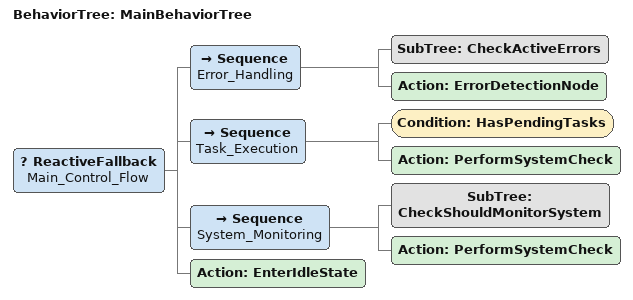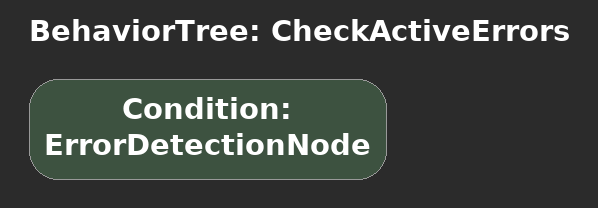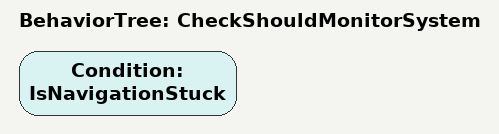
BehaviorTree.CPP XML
<?xml version="1.0"?>
<!-- Main Behavior Tree - Main control flow for library robot -->
<root main_tree_to_execute="MainBehaviorTree" BTCPP_format="4">

    <BehaviorTree ID="MainBehaviorTree">
        <ReactiveFallback name="Main_Control_Flow">

            <!-- 1. Error handling and recovery -->
            <Sequence name="Error_Handling">
                <SubTree ID="CheckActiveErrors" />
                <Action ID="ErrorDetectionNode" />
            </Sequence>

            <!-- 2. Task execution -->
            <Sequence name="Task_Execution">
                <Condition ID="HasPendingTasks" />
                <Action ID="PerformSystemCheck" />
            </Sequence>

            <!-- 3. System monitoring -->
            <Sequence name="System_Monitoring">
                <SubTree ID="CheckShouldMonitorSystem" />
                <Action ID="PerformSystemCheck" />
            </Sequence>

            <!-- 4. Idle state -->
            <Action ID="EnterIdleState" />

        </ReactiveFallback>
    </BehaviorTree>

    <!-- Sub-trees for specific functionality -->

    <BehaviorTree ID="CheckActiveErrors">
        <Condition ID="ErrorDetectionNode" />
    </BehaviorTree>

    <BehaviorTree ID="CheckShouldMonitorSystem">
        <Condition ID="IsNavigationStuck" />
    </BehaviorTree>

</root>
